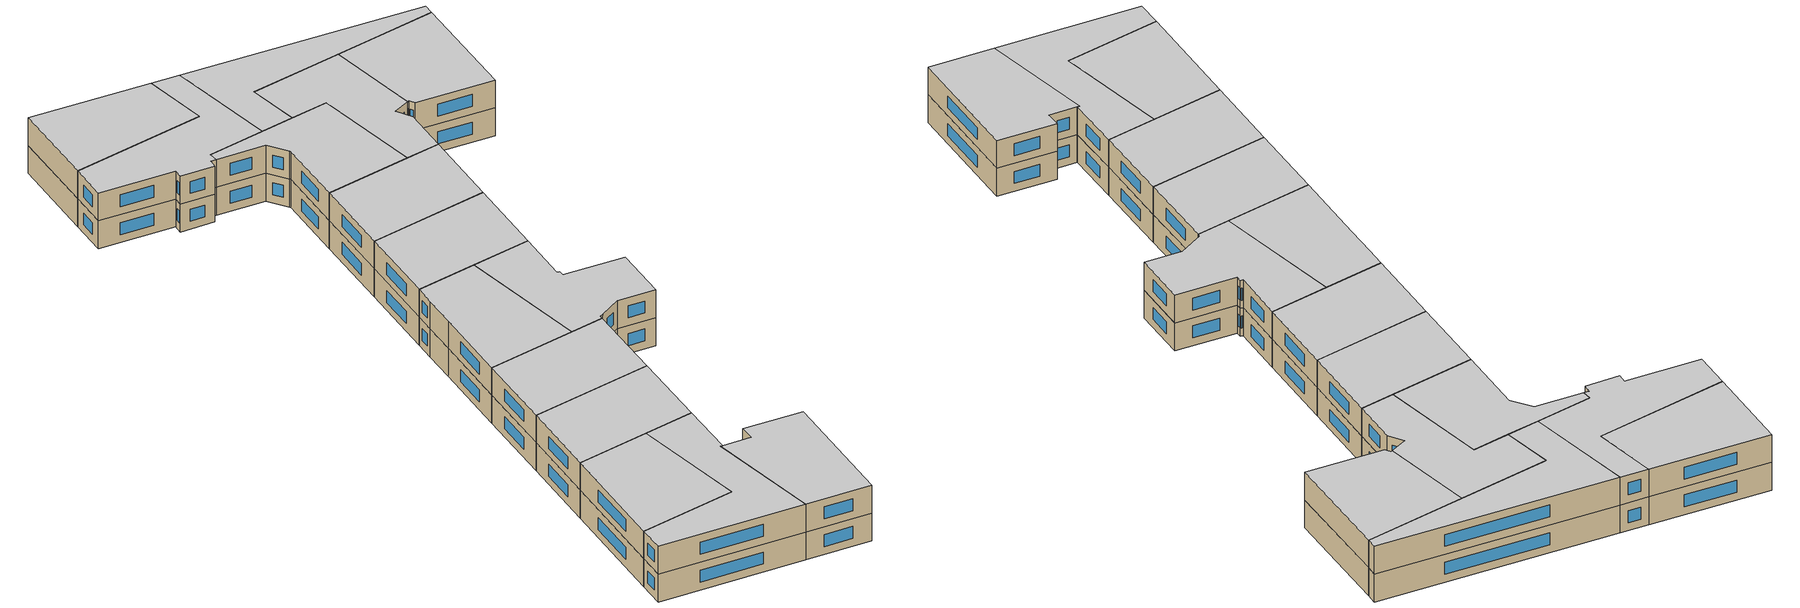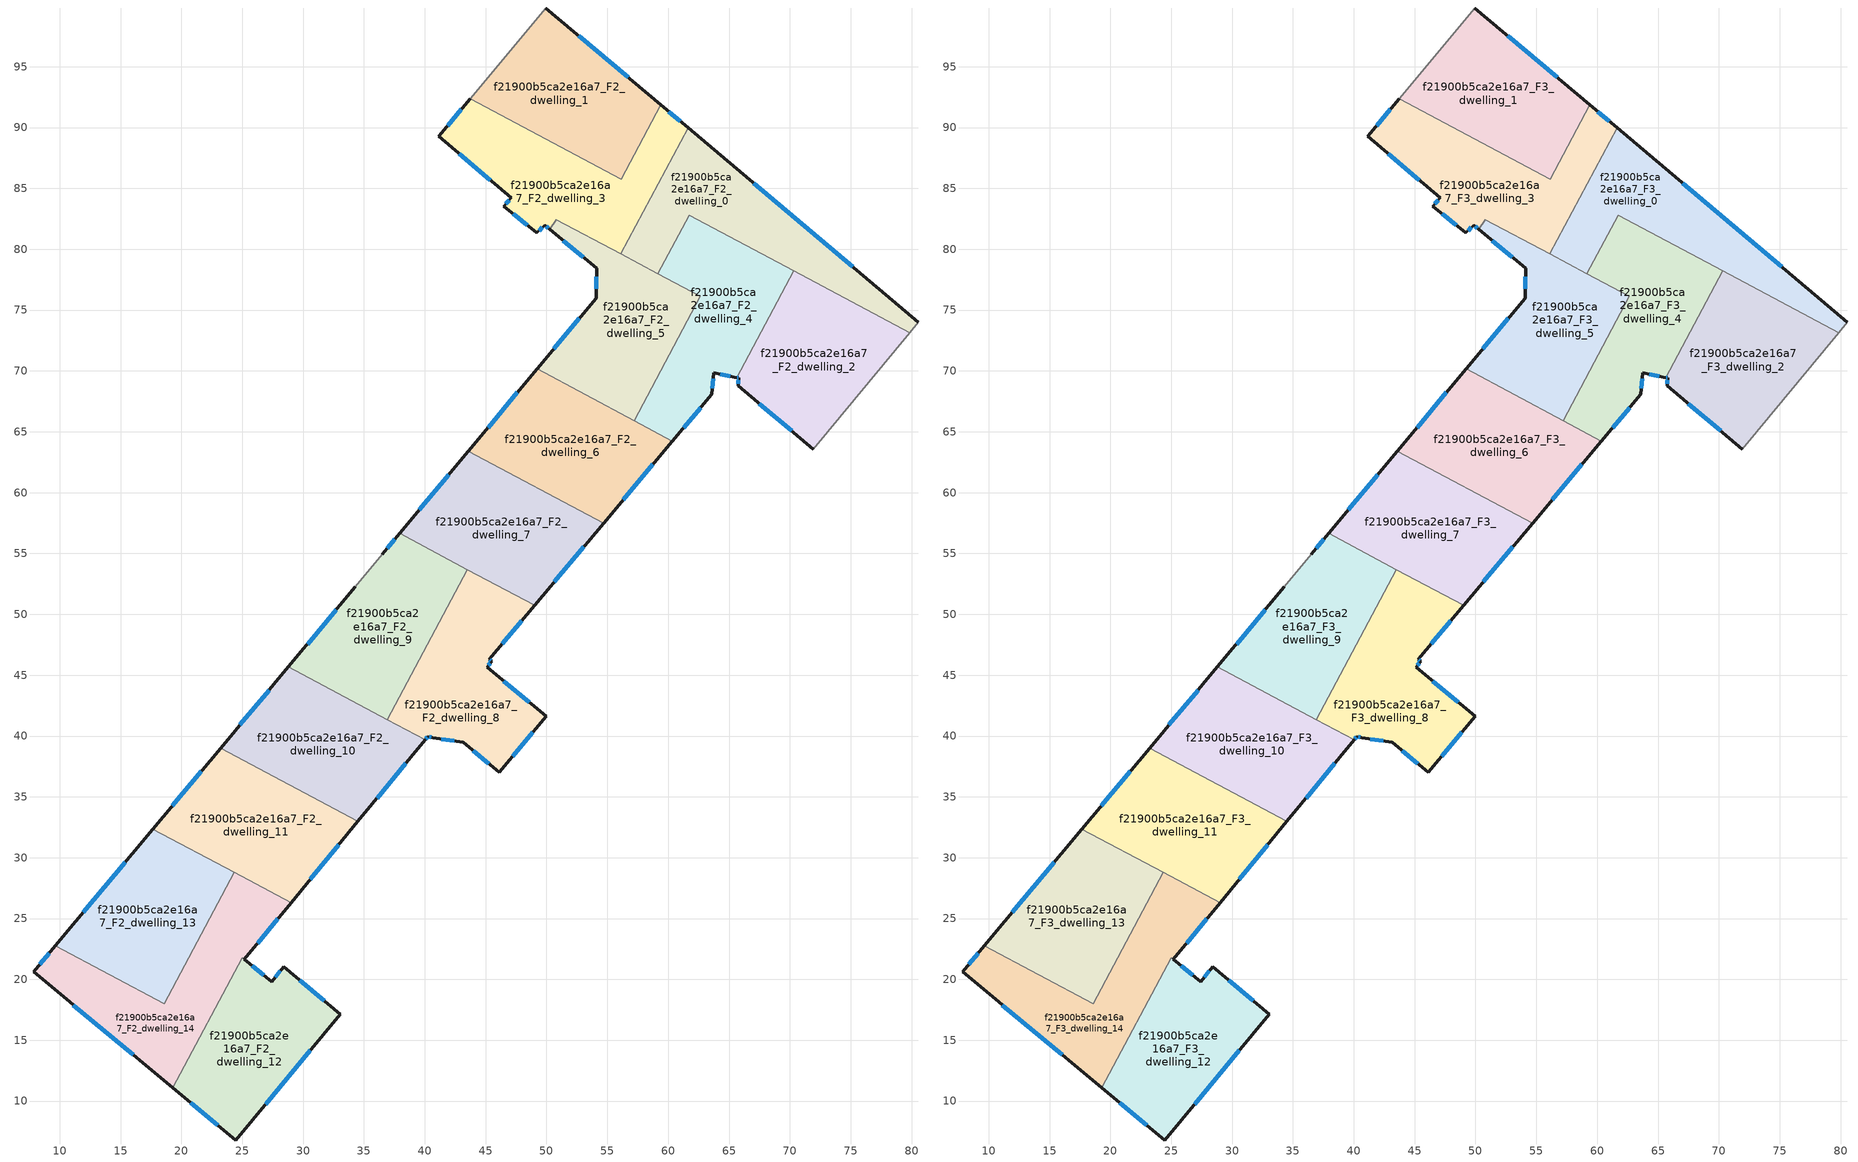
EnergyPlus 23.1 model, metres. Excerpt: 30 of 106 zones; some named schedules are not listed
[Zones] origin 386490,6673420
f21900b5ca2e16a7_F2_dwelling_0
 floor to f21900b5ca2e16a7_F1_dwelling_0 (EU_floor_Construction): 80.56,74.02 79.83,73.13 61.72,82.79 59.16,77.99 56.11,79.62 61.63,89.98 z6
 wall outside (EU_wall_Construction): 80.56,74.02 61.63,89.98 z6:9
 wall adiabatic (EU_wall_Construction): 79.83,73.13 80.56,74.02 z6:9
 wall to f21900b5ca2e16a7_F2_dwelling_4 (EU_wall_Construction): 59.16,77.99 61.72,82.79 70.3,78.21 z6:9
 wall to f21900b5ca2e16a7_F2_dwelling_3 (EU_wall_Construction): 61.63,89.98 56.11,79.62 z6:9
 wall to f21900b5ca2e16a7_F2_dwelling_2 (EU_wall_Construction): 70.31,78.21 79.83,73.13 z6:9
 wall to f21900b5ca2e16a7_F2_dwelling_5 (EU_wall_Construction): 56.11,79.62 59.16,77.99 z6:9
 window (EU_Window_Construction): 75.15,78.58 67.04,85.42 z6.86:8.14
f21900b5ca2e16a7_F2_dwelling_1
 floor to f21900b5ca2e16a7_F1_dwelling_1 (EU_floor_Construction): 59.4,91.85 56.15,85.75 43.73,92.38 49.95,99.82 z6
 wall outside (EU_wall_Construction): 59.4,91.85 49.95,99.82 z6:9
 wall to f21900b5ca2e16a7_F2_dwelling_3 (EU_wall_Construction): 43.73,92.38 56.15,85.75 59.4,91.85 z6:9
 wall adiabatic (EU_wall_Construction): 49.95,99.82 43.73,92.38 z6:9
 window (EU_Window_Construction): 56.7,94.13 52.65,97.54 z6.86:8.14
f21900b5ca2e16a7_F2_dwelling_10
 floor to f21900b5ca2e16a7_F1_dwelling_10 (EU_floor_Construction): 40.02,39.68 34.5,32.98 23.22,39 28.79,45.67 z6
 wall outside (EU_wall_Construction): 34.5,32.98 40.02,39.68 / 28.79,45.67 23.22,39 z6:9
 wall to f21900b5ca2e16a7_F2_dwelling_11 (EU_wall_Construction): 23.22,39 34.5,32.98 z6:9
 wall to f21900b5ca2e16a7_F2_dwelling_9 (EU_wall_Construction): 36.93,41.33 28.79,45.67 z6:9
 wall to f21900b5ca2e16a7_F2_dwelling_8 (EU_wall_Construction): 40.02,39.68 36.93,41.33 z6:9
 window (EU_Window_Construction): 36.08,34.9 38.44,37.77 / 27.2,43.76 24.81,40.9 z6.86:8.14
f21900b5ca2e16a7_F2_dwelling_11
 floor to f21900b5ca2e16a7_F1_dwelling_11 (EU_floor_Construction): 34.5,32.98 29.01,26.31 17.66,32.36 23.22,39 z6
 wall outside (EU_wall_Construction): 29.01,26.31 34.5,32.98 / 23.22,39 17.66,32.36 z6:9
 wall to f21900b5ca2e16a7_F2_dwelling_13 (EU_wall_Construction): 17.66,32.36 24.36,28.79 z6:9
 wall to f21900b5ca2e16a7_F2_dwelling_14 (EU_wall_Construction): 24.36,28.79 29.01,26.31 z6:9
 window (EU_Window_Construction): 30.58,28.22 32.93,31.08 / 21.63,37.1 19.25,34.25 z6.86:8.14
f21900b5ca2e16a7_F2_dwelling_12
 floor to f21900b5ca2e16a7_F1_dwelling_12 (EU_floor_Construction): 33.07,17.12 24.45,6.8 19.31,11.08 25.01,21.79 25.17,21.65 27.43,19.82 28.39,21.04 z6
 wall outside (EU_wall_Construction): 19.31,11.08 24.45,6.8 33.07,17.12 28.39,21.04 27.43,19.82 25.17,21.65 z6:9
 wall to f21900b5ca2e16a7_F2_dwelling_14 (EU_wall_Construction): 25.17,21.66 25.01,21.79 / 25.01,21.78 19.31,11.08 z6:9
 window (EU_Window_Construction): 26.91,9.75 30.61,14.17 / 20.77,9.86 22.98,8.03 / 26.78,20.34 25.82,21.13 / 28.12,20.69 27.7,20.17 / 31.73,18.24 29.73,19.92 z6.86:8.14
f21900b5ca2e16a7_F2_dwelling_13
 floor to f21900b5ca2e16a7_F1_dwelling_13 (EU_floor_Construction): 24.36,28.79 18.6,17.98 9.64,22.76 17.66,32.36 z6
 wall outside (EU_wall_Construction): 17.66,32.36 9.64,22.76 z6:9
 wall to f21900b5ca2e16a7_F2_dwelling_14 (EU_wall_Construction): 9.64,22.76 18.6,17.98 24.36,28.79 z6:9
 window (EU_Window_Construction): 15.37,29.61 11.93,25.5 z6.86:8.14
f21900b5ca2e16a7_F2_dwelling_14
 floor to f21900b5ca2e16a7_F1_dwelling_14 (EU_floor_Construction): 29.01,26.31 25.17,21.66 25.01,21.79 19.31,11.08 7.85,20.62 9.64,22.76 18.6,17.98 24.36,28.79 z6
 wall outside (EU_wall_Construction): 25.17,21.66 29.01,26.31 / 9.64,22.76 7.85,20.62 19.31,11.08 z6:9
 window (EU_Window_Construction): 26.27,22.99 27.91,24.98 / 11.12,17.89 16.03,13.81 / 9.13,22.15 8.36,21.23 z6.86:8.14
f21900b5ca2e16a7_F2_dwelling_2
 floor to f21900b5ca2e16a7_F1_dwelling_2 (EU_floor_Construction): 79.83,73.13 71.92,63.58 65.74,68.77 65.78,69.43 65.64,69.46 70.3,78.21 z6
 wall outside (EU_wall_Construction): 65.64,69.46 65.78,69.43 65.74,68.77 71.92,63.58 z6:9
 wall to f21900b5ca2e16a7_F2_dwelling_4 (EU_wall_Construction): 70.3,78.21 65.64,69.46 z6:9
 wall adiabatic (EU_wall_Construction): 71.92,63.58 79.83,73.13 z6:9
 window (EU_Window_Construction): 67.5,67.29 70.15,65.06 / 65.77,69.24 65.75,68.96 / 65.68,69.45 65.74,69.43 z6.86:8.14
f21900b5ca2e16a7_F2_dwelling_3
 floor to f21900b5ca2e16a7_F1_dwelling_3 (EU_floor_Construction): 59.4,91.85 61.63,89.98 56.11,79.62 50.82,82.43 50.28,81.63 49.85,81.98 49.2,81.34 46.48,83.54 47.1,84.24 41.14,89.27 43.73,92.38 56.15,85.75 z6
 wall outside (EU_wall_Construction): 43.73,92.38 41.14,89.27 47.1,84.24 46.48,83.54 49.2,81.34 49.85,81.98 50.27,81.63 / 61.63,89.98 59.4,91.85 z6:9
 wall to f21900b5ca2e16a7_F2_dwelling_5 (EU_wall_Construction): 50.28,81.63 50.82,82.43 56.11,79.62 z6:9
 window (EU_Window_Construction): 42.84,87.83 45.4,85.68 / 42.99,91.49 41.88,90.16 / 60.99,90.51 60.04,91.32 / 49.97,81.88 50.15,81.73 / 49.38,81.53 49.66,81.8 / 47.26,82.91 48.42,81.97 / 46.93,84.04 46.66,83.74 z6.86:8.14
f21900b5ca2e16a7_F2_dwelling_4
 floor to f21900b5ca2e16a7_F1_dwelling_4 (EU_floor_Construction): 70.3,78.21 65.64,69.46 63.72,69.86 63.58,68.08 60.35,64.24 57.2,65.92 62.64,76.13 59.16,77.99 61.72,82.79 z6
 wall outside (EU_wall_Construction): 60.35,64.24 63.58,68.08 63.72,69.86 65.64,69.46 z6:9
 wall to f21900b5ca2e16a7_F2_dwelling_5 (EU_wall_Construction): 59.16,77.99 62.64,76.13 57.2,65.92 z6:9
 wall to f21900b5ca2e16a7_F2_dwelling_6 (EU_wall_Construction): 57.2,65.92 60.35,64.24 z6:9
 window (EU_Window_Construction): 61.27,65.34 62.66,66.99 / 64.27,69.74 65.09,69.57 / 63.62,68.59 63.68,69.35 z6.86:8.14
f21900b5ca2e16a7_F2_dwelling_5
 floor to f21900b5ca2e16a7_F1_dwelling_5 (EU_floor_Construction): 62.64,76.13 57.2,65.92 49.23,70.17 54.07,75.97 54.07,76.06 54.11,78.42 50.28,81.63 50.82,82.43 z6
 wall outside (EU_wall_Construction): 50.28,81.63 54.11,78.42 54.07,76.06 54.07,75.97 49.23,70.17 z6:9
 wall to f21900b5ca2e16a7_F2_dwelling_6 (EU_wall_Construction): 49.23,70.17 57.2,65.92 z6:9
 window (EU_Window_Construction): 52.69,74.31 50.61,71.83 / 54.1,77.75 54.08,76.73 / 51.37,80.71 53.01,79.34 z6.86:8.14
f21900b5ca2e16a7_F2_dwelling_6
 floor to f21900b5ca2e16a7_F1_dwelling_6 (EU_floor_Construction): 60.35,64.24 54.69,57.49 43.58,63.41 49.23,70.17 z6
 wall outside (EU_wall_Construction): 54.69,57.49 60.35,64.24 / 49.23,70.17 43.58,63.41 z6:9
 wall to f21900b5ca2e16a7_F2_dwelling_7 (EU_wall_Construction): 43.58,63.41 54.69,57.49 z6:9
 window (EU_Window_Construction): 56.31,59.42 58.73,62.31 / 47.61,68.24 45.19,65.34 z6.86:8.14
f21900b5ca2e16a7_F2_dwelling_7
 floor to f21900b5ca2e16a7_F1_dwelling_7 (EU_floor_Construction): 54.69,57.49 49.02,50.73 37.92,56.64 43.58,63.41 z6
 wall outside (EU_wall_Construction): 49.02,50.73 54.69,57.49 / 43.58,63.41 37.92,56.64 z6:9
 wall to f21900b5ca2e16a7_F2_dwelling_9 (EU_wall_Construction): 37.92,56.64 43.51,53.67 z6:9
 wall to f21900b5ca2e16a7_F2_dwelling_8 (EU_wall_Construction): 43.51,53.67 49.02,50.73 z6:9
 window (EU_Window_Construction): 50.64,52.66 53.07,55.56 / 41.96,61.48 39.54,58.58 z6.86:8.14
f21900b5ca2e16a7_F2_dwelling_8
 floor to f21900b5ca2e16a7_F1_dwelling_8 (EU_floor_Construction): 49.02,50.73 45.3,46.3 45.5,46.13 45.11,45.67 49.97,41.63 46.12,37.03 43.14,39.5 40.65,39.86 40.25,39.96 40.02,39.68 36.93,41.33 43.51,53.67 z6
 wall outside (EU_wall_Construction): 40.02,39.68 40.25,39.96 40.65,39.86 43.14,39.5 46.12,37.03 49.97,41.63 45.11,45.67 45.5,46.13 45.3,46.3 49.02,50.73 z6:9
 wall to f21900b5ca2e16a7_F2_dwelling_9 (EU_wall_Construction): 43.51,53.67 36.93,41.33 z6:9
 window (EU_Window_Construction): 40.09,39.76 40.18,39.88 / 46.36,47.57 47.95,49.47 / 45.44,46.18 45.35,46.25 / 45.22,45.8 45.39,46 / 48.58,42.79 46.5,44.52 / 47.22,38.35 48.87,40.32 / 43.99,38.79 45.27,37.73 / 41.36,39.75 42.43,39.6 / 40.36,39.93 40.53,39.89 z6.86:8.14
f21900b5ca2e16a7_F2_dwelling_9
 floor to f21900b5ca2e16a7_F1_dwelling_9 (EU_floor_Construction): 43.51,53.67 36.93,41.33 28.79,45.67 34.29,52.25 36.51,54.95 37.92,56.64 z6
 wall outside (EU_wall_Construction): 37.92,56.64 36.51,54.95 / 34.29,52.25 28.79,45.67 z6:9
 wall adiabatic (EU_wall_Construction): 36.51,54.95 34.29,52.25 z6:9
 window (EU_Window_Construction): 37.52,56.16 36.91,55.43 / 32.72,50.37 30.36,47.55 z6.86:8.14
f21900b5ca2e16a7_F3_dwelling_0
 floor to f21900b5ca2e16a7_F2_dwelling_0 (EU_floor_Construction): 80.56,74.02 79.83,73.13 61.72,82.79 59.16,77.99 56.11,79.62 61.63,89.98 z9
 wall outside (EU_wall_Construction): 80.56,74.02 61.63,89.98 z9:12
 wall adiabatic (EU_wall_Construction): 79.83,73.13 80.56,74.02 z9:12
 wall to f21900b5ca2e16a7_F3_dwelling_4 (EU_wall_Construction): 59.16,77.99 61.72,82.79 70.3,78.21 z9:12
 wall to f21900b5ca2e16a7_F3_dwelling_3 (EU_wall_Construction): 61.63,89.98 56.11,79.62 z9:12
 wall to f21900b5ca2e16a7_F3_dwelling_2 (EU_wall_Construction): 70.31,78.21 79.83,73.13 z9:12
 wall to f21900b5ca2e16a7_F3_dwelling_5 (EU_wall_Construction): 56.11,79.62 59.16,77.99 z9:12
 window (EU_Window_Construction): 75.15,78.58 67.04,85.42 z9.86:11.14
 ceiling to f21900b5ca2e16a7_F4_dwelling_0 (EU_floor_Construction): 79.83,73.13 80.56,74.02 61.63,89.98 56.11,79.62 59.16,77.99 61.72,82.79 z12
f21900b5ca2e16a7_F3_dwelling_1
 floor to f21900b5ca2e16a7_F2_dwelling_1 (EU_floor_Construction): 59.4,91.85 56.15,85.75 43.73,92.38 49.95,99.82 z9
 wall outside (EU_wall_Construction): 59.4,91.85 49.95,99.82 z9:12
 wall to f21900b5ca2e16a7_F3_dwelling_3 (EU_wall_Construction): 43.73,92.38 56.15,85.75 59.4,91.85 z9:12
 wall adiabatic (EU_wall_Construction): 49.95,99.82 43.73,92.38 z9:12
 window (EU_Window_Construction): 56.7,94.13 52.65,97.54 z9.86:11.14
 ceiling to f21900b5ca2e16a7_F4_dwelling_1 (EU_floor_Construction): 56.15,85.75 59.4,91.85 49.95,99.82 43.73,92.38 z12
f21900b5ca2e16a7_F3_dwelling_10
 floor to f21900b5ca2e16a7_F2_dwelling_10 (EU_floor_Construction): 40.02,39.68 34.5,32.98 23.22,39 28.79,45.67 z9
 wall outside (EU_wall_Construction): 34.5,32.98 40.02,39.68 / 28.79,45.67 23.22,39 z9:12
 wall to f21900b5ca2e16a7_F3_dwelling_11 (EU_wall_Construction): 23.22,39 34.5,32.98 z9:12
 wall to f21900b5ca2e16a7_F3_dwelling_9 (EU_wall_Construction): 36.93,41.33 28.79,45.67 z9:12
 wall to f21900b5ca2e16a7_F3_dwelling_8 (EU_wall_Construction): 40.02,39.68 36.93,41.33 z9:12
 window (EU_Window_Construction): 36.08,34.9 38.44,37.77 / 27.2,43.76 24.81,40.9 z9.86:11.14
 ceiling to f21900b5ca2e16a7_F4_dwelling_10 (EU_floor_Construction): 34.5,32.98 40.02,39.68 28.79,45.67 23.22,39 z12
f21900b5ca2e16a7_F3_dwelling_11
 floor to f21900b5ca2e16a7_F2_dwelling_11 (EU_floor_Construction): 34.5,32.98 29.01,26.31 17.66,32.36 23.22,39 z9
 wall outside (EU_wall_Construction): 29.01,26.31 34.5,32.98 / 23.22,39 17.66,32.36 z9:12
 wall to f21900b5ca2e16a7_F3_dwelling_13 (EU_wall_Construction): 17.66,32.36 24.36,28.79 z9:12
 wall to f21900b5ca2e16a7_F3_dwelling_14 (EU_wall_Construction): 24.36,28.79 29.01,26.31 z9:12
 window (EU_Window_Construction): 30.58,28.22 32.93,31.08 / 21.63,37.1 19.25,34.25 z9.86:11.14
 ceiling to f21900b5ca2e16a7_F4_dwelling_11 (EU_floor_Construction): 29.01,26.31 34.5,32.98 23.22,39 17.66,32.36 z12
f21900b5ca2e16a7_F3_dwelling_12
 floor to f21900b5ca2e16a7_F2_dwelling_12 (EU_floor_Construction): 33.07,17.12 24.45,6.8 19.31,11.08 25.01,21.79 25.17,21.65 27.43,19.82 28.39,21.04 z9
 wall outside (EU_wall_Construction): 19.31,11.08 24.45,6.8 33.07,17.12 28.39,21.04 27.43,19.82 25.17,21.65 z9:12
 wall to f21900b5ca2e16a7_F3_dwelling_14 (EU_wall_Construction): 25.17,21.66 25.01,21.79 / 25.01,21.78 19.31,11.08 z9:12
 window (EU_Window_Construction): 26.91,9.75 30.61,14.17 / 20.77,9.86 22.98,8.03 / 26.78,20.34 25.82,21.13 / 28.12,20.69 27.7,20.17 / 31.73,18.24 29.73,19.92 z9.86:11.14
 ceiling to f21900b5ca2e16a7_F4_dwelling_12 (EU_floor_Construction): 24.45,6.8 33.07,17.12 28.39,21.04 27.43,19.82 25.17,21.65 25.01,21.79 19.31,11.08 z12
f21900b5ca2e16a7_F3_dwelling_13
 floor to f21900b5ca2e16a7_F2_dwelling_13 (EU_floor_Construction): 24.36,28.79 18.6,17.98 9.64,22.76 17.66,32.36 z9
 wall outside (EU_wall_Construction): 17.66,32.36 9.64,22.76 z9:12
 wall to f21900b5ca2e16a7_F3_dwelling_14 (EU_wall_Construction): 9.64,22.76 18.6,17.98 24.36,28.79 z9:12
 window (EU_Window_Construction): 15.37,29.61 11.93,25.5 z9.86:11.14
 ceiling to f21900b5ca2e16a7_F4_dwelling_13 (EU_floor_Construction): 18.6,17.98 24.36,28.79 17.66,32.36 9.64,22.76 z12
f21900b5ca2e16a7_F3_dwelling_14
 floor to f21900b5ca2e16a7_F2_dwelling_14 (EU_floor_Construction): 29.01,26.31 25.17,21.66 25.01,21.79 19.31,11.08 7.85,20.62 9.64,22.76 18.6,17.98 24.36,28.79 z9
 wall outside (EU_wall_Construction): 25.17,21.66 29.01,26.31 / 9.64,22.76 7.85,20.62 19.31,11.08 z9:12
 window (EU_Window_Construction): 26.27,22.99 27.91,24.98 / 11.12,17.89 16.03,13.81 / 9.13,22.15 8.36,21.23 z9.86:11.14
 ceiling to f21900b5ca2e16a7_F4_dwelling_14 (EU_floor_Construction): 19.31,11.08 25.01,21.79 25.17,21.66 29.01,26.31 24.36,28.79 18.6,17.98 9.64,22.76 7.85,20.62 z12
f21900b5ca2e16a7_F3_dwelling_2
 floor to f21900b5ca2e16a7_F2_dwelling_2 (EU_floor_Construction): 79.83,73.13 71.92,63.58 65.74,68.77 65.78,69.43 65.64,69.46 70.3,78.21 z9
 wall outside (EU_wall_Construction): 65.64,69.46 65.78,69.43 65.74,68.77 71.92,63.58 z9:12
 wall to f21900b5ca2e16a7_F3_dwelling_4 (EU_wall_Construction): 70.3,78.21 65.64,69.46 z9:12
 wall adiabatic (EU_wall_Construction): 71.92,63.58 79.83,73.13 z9:12
 window (EU_Window_Construction): 67.5,67.29 70.15,65.06 / 65.77,69.24 65.75,68.96 / 65.68,69.45 65.74,69.43 z9.86:11.14
 ceiling to f21900b5ca2e16a7_F4_dwelling_2 (EU_floor_Construction): 71.92,63.58 79.83,73.13 70.3,78.21 65.64,69.46 65.78,69.43 65.74,68.77 z12
f21900b5ca2e16a7_F3_dwelling_3
 floor to f21900b5ca2e16a7_F2_dwelling_3 (EU_floor_Construction): 59.4,91.85 61.63,89.98 56.11,79.62 50.82,82.43 50.28,81.63 49.85,81.98 49.2,81.34 46.48,83.54 47.1,84.24 41.14,89.27 43.73,92.38 56.15,85.75 z9
 wall outside (EU_wall_Construction): 43.73,92.38 41.14,89.27 47.1,84.24 46.48,83.54 49.2,81.34 49.85,81.98 50.27,81.63 / 61.63,89.98 59.4,91.85 z9:12
 wall to f21900b5ca2e16a7_F3_dwelling_5 (EU_wall_Construction): 50.28,81.63 50.82,82.43 56.11,79.62 z9:12
 window (EU_Window_Construction): 42.84,87.83 45.4,85.68 / 42.99,91.49 41.88,90.16 / 60.99,90.51 60.04,91.32 / 49.97,81.88 50.15,81.73 / 49.38,81.53 49.66,81.8 / 47.26,82.91 48.42,81.97 / 46.93,84.04 46.66,83.74 z9.86:11.14
 ceiling to f21900b5ca2e16a7_F4_dwelling_3 (EU_floor_Construction): 56.11,79.62 61.63,89.98 59.4,91.85 56.15,85.75 43.73,92.38 41.14,89.27 47.1,84.24 46.48,83.54 49.2,81.34 49.85,81.98 50.28,81.63 50.82,82.43 z12
f21900b5ca2e16a7_F3_dwelling_4
 floor to f21900b5ca2e16a7_F2_dwelling_4 (EU_floor_Construction): 70.3,78.21 65.64,69.46 63.72,69.86 63.58,68.08 60.35,64.24 57.2,65.92 62.64,76.13 59.16,77.99 61.72,82.79 z9
 wall outside (EU_wall_Construction): 60.35,64.24 63.58,68.08 63.72,69.86 65.64,69.46 z9:12
 wall to f21900b5ca2e16a7_F3_dwelling_5 (EU_wall_Construction): 59.16,77.99 62.64,76.13 57.2,65.92 z9:12
 wall to f21900b5ca2e16a7_F3_dwelling_6 (EU_wall_Construction): 57.2,65.92 60.35,64.24 z9:12
 window (EU_Window_Construction): 61.27,65.34 62.66,66.99 / 64.27,69.74 65.09,69.57 / 63.62,68.59 63.68,69.35 z9.86:11.14
 ceiling to f21900b5ca2e16a7_F4_dwelling_4 (EU_floor_Construction): 65.64,69.46 70.3,78.21 61.72,82.79 59.16,77.99 62.64,76.13 57.2,65.92 60.35,64.24 63.58,68.08 63.72,69.86 z12
f21900b5ca2e16a7_F3_dwelling_5
 floor to f21900b5ca2e16a7_F2_dwelling_5 (EU_floor_Construction): 62.64,76.13 57.2,65.92 49.23,70.17 54.07,75.97 54.07,76.06 54.11,78.42 50.28,81.63 50.82,82.43 z9
 wall outside (EU_wall_Construction): 50.28,81.63 54.11,78.42 54.07,76.06 54.07,75.97 49.23,70.17 z9:12
 wall to f21900b5ca2e16a7_F3_dwelling_6 (EU_wall_Construction): 49.23,70.17 57.2,65.92 z9:12
 window (EU_Window_Construction): 52.69,74.31 50.61,71.83 / 54.1,77.75 54.08,76.73 / 51.37,80.71 53.01,79.34 z9.86:11.14
 ceiling to f21900b5ca2e16a7_F4_dwelling_5 (EU_floor_Construction): 57.2,65.92 62.64,76.13 50.82,82.43 50.28,81.63 54.11,78.42 54.07,76.06 54.07,75.97 49.23,70.17 z12
f21900b5ca2e16a7_F3_dwelling_6
 floor to f21900b5ca2e16a7_F2_dwelling_6 (EU_floor_Construction): 60.35,64.24 54.69,57.49 43.58,63.41 49.23,70.17 z9
 wall outside (EU_wall_Construction): 54.69,57.49 60.35,64.24 / 49.23,70.17 43.58,63.41 z9:12
 wall to f21900b5ca2e16a7_F3_dwelling_7 (EU_wall_Construction): 43.58,63.41 54.69,57.49 z9:12
 window (EU_Window_Construction): 56.31,59.42 58.73,62.31 / 47.61,68.24 45.19,65.34 z9.86:11.14
 ceiling to f21900b5ca2e16a7_F4_dwelling_6 (EU_floor_Construction): 54.69,57.49 60.35,64.24 49.23,70.17 43.58,63.41 z12
f21900b5ca2e16a7_F3_dwelling_7
 floor to f21900b5ca2e16a7_F2_dwelling_7 (EU_floor_Construction): 54.69,57.49 49.02,50.73 37.92,56.64 43.58,63.41 z9
 wall outside (EU_wall_Construction): 49.02,50.73 54.69,57.49 / 43.58,63.41 37.92,56.64 z9:12
 wall to f21900b5ca2e16a7_F3_dwelling_9 (EU_wall_Construction): 37.92,56.64 43.51,53.67 z9:12
 wall to f21900b5ca2e16a7_F3_dwelling_8 (EU_wall_Construction): 43.51,53.67 49.02,50.73 z9:12
 window (EU_Window_Construction): 50.64,52.66 53.07,55.56 / 41.96,61.48 39.54,58.58 z9.86:11.14
 ceiling to f21900b5ca2e16a7_F4_dwelling_7 (EU_floor_Construction): 49.02,50.73 54.69,57.49 43.58,63.41 37.92,56.64 z12
f21900b5ca2e16a7_F3_dwelling_8
 floor to f21900b5ca2e16a7_F2_dwelling_8 (EU_floor_Construction): 49.02,50.73 45.3,46.3 45.5,46.13 45.11,45.67 49.97,41.63 46.12,37.03 43.14,39.5 40.65,39.86 40.25,39.96 40.02,39.68 36.93,41.33 43.51,53.67 z9
 wall outside (EU_wall_Construction): 40.02,39.68 40.25,39.96 40.65,39.86 43.14,39.5 46.12,37.03 49.97,41.63 45.11,45.67 45.5,46.13 45.3,46.3 49.02,50.73 z9:12
 wall to f21900b5ca2e16a7_F3_dwelling_9 (EU_wall_Construction): 43.51,53.67 36.93,41.33 z9:12
 window (EU_Window_Construction): 40.09,39.76 40.18,39.88 / 46.36,47.57 47.95,49.47 / 45.44,46.18 45.35,46.25 / 45.22,45.8 45.39,46 / 48.58,42.79 46.5,44.52 / 47.22,38.35 48.87,40.32 / 43.99,38.79 45.27,37.73 / 41.36,39.75 42.43,39.6 / 40.36,39.93 40.53,39.89 z9.86:11.14
 ceiling to f21900b5ca2e16a7_F4_dwelling_8 (EU_floor_Construction): 46.12,37.03 49.97,41.63 45.11,45.67 45.5,46.13 45.3,46.3 49.02,50.73 43.51,53.67 36.93,41.33 40.02,39.68 40.25,39.96 40.65,39.86 43.14,39.5 z12
f21900b5ca2e16a7_F3_dwelling_9
 floor to f21900b5ca2e16a7_F2_dwelling_9 (EU_floor_Construction): 43.51,53.67 36.93,41.33 28.79,45.67 34.29,52.25 36.51,54.95 37.92,56.64 z9
 wall outside (EU_wall_Construction): 37.92,56.64 36.51,54.95 / 34.29,52.25 28.79,45.67 z9:12
 wall adiabatic (EU_wall_Construction): 36.51,54.95 34.29,52.25 z9:12
 window (EU_Window_Construction): 37.52,56.16 36.91,55.43 / 32.72,50.37 30.36,47.55 z9.86:11.14
 ceiling to f21900b5ca2e16a7_F4_dwelling_9 (EU_floor_Construction): 36.93,41.33 43.51,53.67 37.92,56.64 36.51,54.95 34.29,52.25 28.79,45.67 z12
[Building]
EU S2 Campaign: North Axis=0; Terrain=City; Solar Distribution=FullExterior
[Site:Location]
Helsinki-Vantaa.AP: Latitude=60.317; Longitude=24.963; Time Zone=2; Elevation=54.6
[SizingPeriod:WeatherFileDays]
AnnualSizingPeriod: Begin Month=1; Begin Day of Month=1; End Month=12; End Day of Month=31; Day of Week for Start Day=Monday; Use Weather File Daylight Saving Period=No; Use Weather File Rain and Snow Indicators=No
[MATERIAL]
EU_InternalMass_Material: Roughness=MediumRough; Thickness=0.1; Conductivity=1; Density=1800; Specific Heat=900; Thermal Absorptance=0.9; Solar Absorptance=0.7; Visible Absorptance=0.7
[MATERIAL:NOMASS] Roughness=MediumRough; Thermal Absorptance=0.9; Solar Absorptance=0.7; Visible Absorptance=0.7
Name | Thermal Resistance
EU_wall_NoMass | 1.10183
EU_floor_NoMass | 1.70606
[WINDOWMATERIAL:SIMPLEGLAZINGSYSTEM]
EU_Window_SimpleGlazing: UFactor=3.11035; Solar Heat Gain Coefficient=0.8; Visible Transmittance=0.8
[CONSTRUCTION]
EU_wall_Construction: EU_wall_NoMass
EU_floor_Construction: EU_floor_NoMass
EU_Window_Construction: EU_Window_SimpleGlazing
EU_InternalMass_Construction: EU_InternalMass_Material
[ZONE] Type=1; Multiplier=1; Ceiling Height=autocalculate; Floor Area=autocalculate; Part of Total Floor Area=Yes
Name | Volume
f21900b5ca2e16a7_F2_dwelling_0; f21900b5ca2e16a7_F3_dwelling_0; f21900b5ca2e16a7_F2_dwelling_6; f21900b5ca2e16a7_F3_dwelling_6 | 325.83
f21900b5ca2e16a7_F2_dwelling_1; f21900b5ca2e16a7_F3_dwelling_1 | 325.787
f21900b5ca2e16a7_F2_dwelling_10; f21900b5ca2e16a7_F3_dwelling_10 | 325.777
f21900b5ca2e16a7_F2_dwelling_11; f21900b5ca2e16a7_F3_dwelling_11 | 325.799
f21900b5ca2e16a7_F2_dwelling_12; f21900b5ca2e16a7_F3_dwelling_12 | 311.668
f21900b5ca2e16a7_F2_dwelling_13; f21900b5ca2e16a7_F3_dwelling_13 | 325.761
f21900b5ca2e16a7_F2_dwelling_14; f21900b5ca2e16a7_F3_dwelling_14 | 339.902
f21900b5ca2e16a7_F2_dwelling_2; f21900b5ca2e16a7_F3_dwelling_2 | 325.776
f21900b5ca2e16a7_F2_dwelling_3; f21900b5ca2e16a7_F3_dwelling_3 | 342.641
f21900b5ca2e16a7_F2_dwelling_4; f21900b5ca2e16a7_F3_dwelling_4 | 325.773
f21900b5ca2e16a7_F2_dwelling_5; f21900b5ca2e16a7_F3_dwelling_5 | 308.908
f21900b5ca2e16a7_F2_dwelling_7; f21900b5ca2e16a7_F3_dwelling_7 | 325.763
f21900b5ca2e16a7_F2_dwelling_8; f21900b5ca2e16a7_F3_dwelling_8 | 325.797
f21900b5ca2e16a7_F2_dwelling_9; f21900b5ca2e16a7_F3_dwelling_9 | 325.784
[INTERNALMASS] Construction=EU_InternalMass_Construction
Name | Zone or ZoneList | Surface Area
f21900b5ca2e16a7_F2_dwelling_0_EU_InternalMass | f21900b5ca2e16a7_F2_dwelling_0 | 108.609
f21900b5ca2e16a7_F2_dwelling_1_EU_InternalMass | f21900b5ca2e16a7_F2_dwelling_1 | 108.596
f21900b5ca2e16a7_F2_dwelling_2_EU_InternalMass | f21900b5ca2e16a7_F2_dwelling_2 | 108.591
f21900b5ca2e16a7_F2_dwelling_3_EU_InternalMass | f21900b5ca2e16a7_F2_dwelling_3 | 114.216
f21900b5ca2e16a7_F2_dwelling_4_EU_InternalMass | f21900b5ca2e16a7_F2_dwelling_4 | 108.591
f21900b5ca2e16a7_F2_dwelling_5_EU_InternalMass | f21900b5ca2e16a7_F2_dwelling_5 | 102.98
f21900b5ca2e16a7_F2_dwelling_6_EU_InternalMass | f21900b5ca2e16a7_F2_dwelling_6 | 108.61
f21900b5ca2e16a7_F2_dwelling_7_EU_InternalMass | f21900b5ca2e16a7_F2_dwelling_7 | 108.588
f21900b5ca2e16a7_F2_dwelling_8_EU_InternalMass | f21900b5ca2e16a7_F2_dwelling_8 | 108.599
f21900b5ca2e16a7_F2_dwelling_9_EU_InternalMass | f21900b5ca2e16a7_F2_dwelling_9 | 108.594
f21900b5ca2e16a7_F2_dwelling_10_EU_InternalMass | f21900b5ca2e16a7_F2_dwelling_10 | 108.598
f21900b5ca2e16a7_F2_dwelling_11_EU_InternalMass | f21900b5ca2e16a7_F2_dwelling_11 | 108.6
f21900b5ca2e16a7_F2_dwelling_12_EU_InternalMass | f21900b5ca2e16a7_F2_dwelling_12 | 103.886
f21900b5ca2e16a7_F2_dwelling_13_EU_InternalMass | f21900b5ca2e16a7_F2_dwelling_13 | 108.587
f21900b5ca2e16a7_F2_dwelling_14_EU_InternalMass | f21900b5ca2e16a7_F2_dwelling_14 | 113.301
f21900b5ca2e16a7_F3_dwelling_0_EU_InternalMass | f21900b5ca2e16a7_F3_dwelling_0 | 108.609
f21900b5ca2e16a7_F3_dwelling_1_EU_InternalMass | f21900b5ca2e16a7_F3_dwelling_1 | 108.596
f21900b5ca2e16a7_F3_dwelling_2_EU_InternalMass | f21900b5ca2e16a7_F3_dwelling_2 | 108.591
f21900b5ca2e16a7_F3_dwelling_3_EU_InternalMass | f21900b5ca2e16a7_F3_dwelling_3 | 114.216
f21900b5ca2e16a7_F3_dwelling_4_EU_InternalMass | f21900b5ca2e16a7_F3_dwelling_4 | 108.591
f21900b5ca2e16a7_F3_dwelling_5_EU_InternalMass | f21900b5ca2e16a7_F3_dwelling_5 | 102.98
f21900b5ca2e16a7_F3_dwelling_6_EU_InternalMass | f21900b5ca2e16a7_F3_dwelling_6 | 108.61
f21900b5ca2e16a7_F3_dwelling_7_EU_InternalMass | f21900b5ca2e16a7_F3_dwelling_7 | 108.588
f21900b5ca2e16a7_F3_dwelling_8_EU_InternalMass | f21900b5ca2e16a7_F3_dwelling_8 | 108.599
f21900b5ca2e16a7_F3_dwelling_9_EU_InternalMass | f21900b5ca2e16a7_F3_dwelling_9 | 108.594
f21900b5ca2e16a7_F3_dwelling_10_EU_InternalMass | f21900b5ca2e16a7_F3_dwelling_10 | 108.598
f21900b5ca2e16a7_F3_dwelling_11_EU_InternalMass | f21900b5ca2e16a7_F3_dwelling_11 | 108.6
f21900b5ca2e16a7_F3_dwelling_12_EU_InternalMass | f21900b5ca2e16a7_F3_dwelling_12 | 103.886
f21900b5ca2e16a7_F3_dwelling_13_EU_InternalMass | f21900b5ca2e16a7_F3_dwelling_13 | 108.587
f21900b5ca2e16a7_F3_dwelling_14_EU_InternalMass | f21900b5ca2e16a7_F3_dwelling_14 | 113.301
[OTHEREQUIPMENT] Fuel Type=Electricity; Design Level Calculation Method=Watts/Area; Power per Zone Floor Area=1; Fraction Latent=0; Fraction Radiant=0; Fraction Lost=0; Carbon Dioxide Generation Rate=0; EndUse Subcategory=EU_Step8_InternalGains
Name | Zone or ZoneList or Space or SpaceList | Schedule
EU_Step8_InternalGain_f21900b5ca2e16a7_F2_dwelling_0_f000 | f21900b5ca2e16a7_F2_dwelling_0 | EU_Step8_GainSchedule_f21900b5ca2e16a7_F2_dwelling_0_f000
EU_Step8_InternalGain_f21900b5ca2e16a7_F2_dwelling_1_f000 | f21900b5ca2e16a7_F2_dwelling_1 | EU_Step8_GainSchedule_f21900b5ca2e16a7_F2_dwelling_1_f000
EU_Step8_InternalGain_f21900b5ca2e16a7_F2_dwelling_2_f000 | f21900b5ca2e16a7_F2_dwelling_2 | EU_Step8_GainSchedule_f21900b5ca2e16a7_F2_dwelling_2_f000
EU_Step8_InternalGain_f21900b5ca2e16a7_F2_dwelling_3_f000 | f21900b5ca2e16a7_F2_dwelling_3 | EU_Step8_GainSchedule_f21900b5ca2e16a7_F2_dwelling_3_f000
EU_Step8_InternalGain_f21900b5ca2e16a7_F2_dwelling_4_f000 | f21900b5ca2e16a7_F2_dwelling_4 | EU_Step8_GainSchedule_f21900b5ca2e16a7_F2_dwelling_4_f000
EU_Step8_InternalGain_f21900b5ca2e16a7_F2_dwelling_5_f000 | f21900b5ca2e16a7_F2_dwelling_5 | EU_Step8_GainSchedule_f21900b5ca2e16a7_F2_dwelling_5_f000
EU_Step8_InternalGain_f21900b5ca2e16a7_F2_dwelling_6_f000 | f21900b5ca2e16a7_F2_dwelling_6 | EU_Step8_GainSchedule_f21900b5ca2e16a7_F2_dwelling_6_f000
EU_Step8_InternalGain_f21900b5ca2e16a7_F2_dwelling_7_f000 | f21900b5ca2e16a7_F2_dwelling_7 | EU_Step8_GainSchedule_f21900b5ca2e16a7_F2_dwelling_7_f000
EU_Step8_InternalGain_f21900b5ca2e16a7_F2_dwelling_8_f000 | f21900b5ca2e16a7_F2_dwelling_8 | EU_Step8_GainSchedule_f21900b5ca2e16a7_F2_dwelling_8_f000
EU_Step8_InternalGain_f21900b5ca2e16a7_F2_dwelling_9_f000 | f21900b5ca2e16a7_F2_dwelling_9 | EU_Step8_GainSchedule_f21900b5ca2e16a7_F2_dwelling_9_f000
EU_Step8_InternalGain_f21900b5ca2e16a7_F2_dwelling_10_f000 | f21900b5ca2e16a7_F2_dwelling_10 | EU_Step8_GainSchedule_f21900b5ca2e16a7_F2_dwelling_10_f000
EU_Step8_InternalGain_f21900b5ca2e16a7_F2_dwelling_11_f000 | f21900b5ca2e16a7_F2_dwelling_11 | EU_Step8_GainSchedule_f21900b5ca2e16a7_F2_dwelling_11_f000
EU_Step8_InternalGain_f21900b5ca2e16a7_F2_dwelling_12_f000 | f21900b5ca2e16a7_F2_dwelling_12 | EU_Step8_GainSchedule_f21900b5ca2e16a7_F2_dwelling_12_f000
EU_Step8_InternalGain_f21900b5ca2e16a7_F2_dwelling_13_f000 | f21900b5ca2e16a7_F2_dwelling_13 | EU_Step8_GainSchedule_f21900b5ca2e16a7_F2_dwelling_13_f000
EU_Step8_InternalGain_f21900b5ca2e16a7_F2_dwelling_14_f000 | f21900b5ca2e16a7_F2_dwelling_14 | EU_Step8_GainSchedule_f21900b5ca2e16a7_F2_dwelling_14_f000
EU_Step8_InternalGain_f21900b5ca2e16a7_F3_dwelling_0_f000 | f21900b5ca2e16a7_F3_dwelling_0 | EU_Step8_GainSchedule_f21900b5ca2e16a7_F3_dwelling_0_f000
EU_Step8_InternalGain_f21900b5ca2e16a7_F3_dwelling_1_f000 | f21900b5ca2e16a7_F3_dwelling_1 | EU_Step8_GainSchedule_f21900b5ca2e16a7_F3_dwelling_1_f000
EU_Step8_InternalGain_f21900b5ca2e16a7_F3_dwelling_2_f000 | f21900b5ca2e16a7_F3_dwelling_2 | EU_Step8_GainSchedule_f21900b5ca2e16a7_F3_dwelling_2_f000
EU_Step8_InternalGain_f21900b5ca2e16a7_F3_dwelling_3_f000 | f21900b5ca2e16a7_F3_dwelling_3 | EU_Step8_GainSchedule_f21900b5ca2e16a7_F3_dwelling_3_f000
EU_Step8_InternalGain_f21900b5ca2e16a7_F3_dwelling_4_f000 | f21900b5ca2e16a7_F3_dwelling_4 | EU_Step8_GainSchedule_f21900b5ca2e16a7_F3_dwelling_4_f000
EU_Step8_InternalGain_f21900b5ca2e16a7_F3_dwelling_5_f000 | f21900b5ca2e16a7_F3_dwelling_5 | EU_Step8_GainSchedule_f21900b5ca2e16a7_F3_dwelling_5_f000
EU_Step8_InternalGain_f21900b5ca2e16a7_F3_dwelling_6_f000 | f21900b5ca2e16a7_F3_dwelling_6 | EU_Step8_GainSchedule_f21900b5ca2e16a7_F3_dwelling_6_f000
EU_Step8_InternalGain_f21900b5ca2e16a7_F3_dwelling_7_f000 | f21900b5ca2e16a7_F3_dwelling_7 | EU_Step8_GainSchedule_f21900b5ca2e16a7_F3_dwelling_7_f000
EU_Step8_InternalGain_f21900b5ca2e16a7_F3_dwelling_8_f000 | f21900b5ca2e16a7_F3_dwelling_8 | EU_Step8_GainSchedule_f21900b5ca2e16a7_F3_dwelling_8_f000
EU_Step8_InternalGain_f21900b5ca2e16a7_F3_dwelling_9_f000 | f21900b5ca2e16a7_F3_dwelling_9 | EU_Step8_GainSchedule_f21900b5ca2e16a7_F3_dwelling_9_f000
EU_Step8_InternalGain_f21900b5ca2e16a7_F3_dwelling_10_f000 | f21900b5ca2e16a7_F3_dwelling_10 | EU_Step8_GainSchedule_f21900b5ca2e16a7_F3_dwelling_10_f000
EU_Step8_InternalGain_f21900b5ca2e16a7_F3_dwelling_11_f000 | f21900b5ca2e16a7_F3_dwelling_11 | EU_Step8_GainSchedule_f21900b5ca2e16a7_F3_dwelling_11_f000
EU_Step8_InternalGain_f21900b5ca2e16a7_F3_dwelling_12_f000 | f21900b5ca2e16a7_F3_dwelling_12 | EU_Step8_GainSchedule_f21900b5ca2e16a7_F3_dwelling_12_f000
EU_Step8_InternalGain_f21900b5ca2e16a7_F3_dwelling_13_f000 | f21900b5ca2e16a7_F3_dwelling_13 | EU_Step8_GainSchedule_f21900b5ca2e16a7_F3_dwelling_13_f000
EU_Step8_InternalGain_f21900b5ca2e16a7_F3_dwelling_14_f000 | f21900b5ca2e16a7_F3_dwelling_14 | EU_Step8_GainSchedule_f21900b5ca2e16a7_F3_dwelling_14_f000
[ZONEVENTILATION:DESIGNFLOWRATE] Schedule=EU_AlwaysOn; Design Flow Rate Calculation Method=AirChanges/Hour; Air Changes per Hour=0.756316; Ventilation Type=Natural; Fan Pressure Rise=0; Fan Total Efficiency=1; Constant Term Coefficient=1; Temperature Term Coefficient=0; Velocity Term Coefficient=0; Velocity Squared Term Coefficient=0; Minimum Indoor Temperature=-100; Maximum Indoor Temperature=100; Delta Temperature=-100; Minimum Outdoor Temperature=-100; Maximum Outdoor Temperature=100; Maximum Wind Speed=40
Name | Zone or ZoneList or Space or SpaceList
EU_ConstantAir_f21900b5ca2e16a7_F2_dwelling_0 | f21900b5ca2e16a7_F2_dwelling_0
EU_ConstantAir_f21900b5ca2e16a7_F2_dwelling_1 | f21900b5ca2e16a7_F2_dwelling_1
EU_ConstantAir_f21900b5ca2e16a7_F2_dwelling_2 | f21900b5ca2e16a7_F2_dwelling_2
EU_ConstantAir_f21900b5ca2e16a7_F2_dwelling_3 | f21900b5ca2e16a7_F2_dwelling_3
EU_ConstantAir_f21900b5ca2e16a7_F2_dwelling_4 | f21900b5ca2e16a7_F2_dwelling_4
EU_ConstantAir_f21900b5ca2e16a7_F2_dwelling_5 | f21900b5ca2e16a7_F2_dwelling_5
EU_ConstantAir_f21900b5ca2e16a7_F2_dwelling_6 | f21900b5ca2e16a7_F2_dwelling_6
EU_ConstantAir_f21900b5ca2e16a7_F2_dwelling_7 | f21900b5ca2e16a7_F2_dwelling_7
EU_ConstantAir_f21900b5ca2e16a7_F2_dwelling_8 | f21900b5ca2e16a7_F2_dwelling_8
EU_ConstantAir_f21900b5ca2e16a7_F2_dwelling_9 | f21900b5ca2e16a7_F2_dwelling_9
EU_ConstantAir_f21900b5ca2e16a7_F2_dwelling_10 | f21900b5ca2e16a7_F2_dwelling_10
EU_ConstantAir_f21900b5ca2e16a7_F2_dwelling_11 | f21900b5ca2e16a7_F2_dwelling_11
EU_ConstantAir_f21900b5ca2e16a7_F2_dwelling_12 | f21900b5ca2e16a7_F2_dwelling_12
EU_ConstantAir_f21900b5ca2e16a7_F2_dwelling_13 | f21900b5ca2e16a7_F2_dwelling_13
EU_ConstantAir_f21900b5ca2e16a7_F2_dwelling_14 | f21900b5ca2e16a7_F2_dwelling_14
EU_ConstantAir_f21900b5ca2e16a7_F3_dwelling_0 | f21900b5ca2e16a7_F3_dwelling_0
EU_ConstantAir_f21900b5ca2e16a7_F3_dwelling_1 | f21900b5ca2e16a7_F3_dwelling_1
EU_ConstantAir_f21900b5ca2e16a7_F3_dwelling_2 | f21900b5ca2e16a7_F3_dwelling_2
EU_ConstantAir_f21900b5ca2e16a7_F3_dwelling_3 | f21900b5ca2e16a7_F3_dwelling_3
EU_ConstantAir_f21900b5ca2e16a7_F3_dwelling_4 | f21900b5ca2e16a7_F3_dwelling_4
EU_ConstantAir_f21900b5ca2e16a7_F3_dwelling_5 | f21900b5ca2e16a7_F3_dwelling_5
EU_ConstantAir_f21900b5ca2e16a7_F3_dwelling_6 | f21900b5ca2e16a7_F3_dwelling_6
EU_ConstantAir_f21900b5ca2e16a7_F3_dwelling_7 | f21900b5ca2e16a7_F3_dwelling_7
EU_ConstantAir_f21900b5ca2e16a7_F3_dwelling_8 | f21900b5ca2e16a7_F3_dwelling_8
EU_ConstantAir_f21900b5ca2e16a7_F3_dwelling_9 | f21900b5ca2e16a7_F3_dwelling_9
EU_ConstantAir_f21900b5ca2e16a7_F3_dwelling_10 | f21900b5ca2e16a7_F3_dwelling_10
EU_ConstantAir_f21900b5ca2e16a7_F3_dwelling_11 | f21900b5ca2e16a7_F3_dwelling_11
EU_ConstantAir_f21900b5ca2e16a7_F3_dwelling_12 | f21900b5ca2e16a7_F3_dwelling_12
EU_ConstantAir_f21900b5ca2e16a7_F3_dwelling_13 | f21900b5ca2e16a7_F3_dwelling_13
EU_ConstantAir_f21900b5ca2e16a7_F3_dwelling_14 | f21900b5ca2e16a7_F3_dwelling_14
[HVACTEMPLATE:ZONE:IDEALLOADSAIRSYSTEM] System Availability Schedule=EU_AlwaysOn; Maximum Heating Supply Air Temperature=50; Minimum Cooling Supply Air Temperature=13; Maximum Heating Supply Air Humidity Ratio=0.0156; Minimum Cooling Supply Air Humidity Ratio=0.0077; Heating Limit=NoLimit; Cooling Limit=NoLimit; Heating Availability Schedule=EU_AlwaysOn; Cooling Availability Schedule=EU_CoolingOff; Dehumidification Control Type=ConstantSensibleHeatRatio; Cooling Sensible Heat Ratio=0.7; Dehumidification Setpoint=60; Humidification Control Type=None; Humidification Setpoint=30; Outdoor Air Method=None; Outdoor Air Flow Rate per Person=0.00944; Outdoor Air Flow Rate per Zone Floor Area=0; Outdoor Air Flow Rate per Zone=0; Demand Controlled Ventilation Type=None; Outdoor Air Economizer Type=NoEconomizer; Heat Recovery Type=None; Sensible Heat Recovery Effectiveness=0.7; Latent Heat Recovery Effectiveness=0.65
Name | Template Thermostat
f21900b5ca2e16a7_F2_dwelling_0 | EU_HeatOnly_f21900b5ca2e16a7_F2_dwelling_0
f21900b5ca2e16a7_F2_dwelling_1 | EU_HeatOnly_f21900b5ca2e16a7_F2_dwelling_1
f21900b5ca2e16a7_F2_dwelling_2 | EU_HeatOnly_f21900b5ca2e16a7_F2_dwelling_2
f21900b5ca2e16a7_F2_dwelling_3 | EU_HeatOnly_f21900b5ca2e16a7_F2_dwelling_3
f21900b5ca2e16a7_F2_dwelling_4 | EU_HeatOnly_f21900b5ca2e16a7_F2_dwelling_4
f21900b5ca2e16a7_F2_dwelling_5 | EU_HeatOnly_f21900b5ca2e16a7_F2_dwelling_5
f21900b5ca2e16a7_F2_dwelling_6 | EU_HeatOnly_f21900b5ca2e16a7_F2_dwelling_6
f21900b5ca2e16a7_F2_dwelling_7 | EU_HeatOnly_f21900b5ca2e16a7_F2_dwelling_7
f21900b5ca2e16a7_F2_dwelling_8 | EU_HeatOnly_f21900b5ca2e16a7_F2_dwelling_8
f21900b5ca2e16a7_F2_dwelling_9 | EU_HeatOnly_f21900b5ca2e16a7_F2_dwelling_9
f21900b5ca2e16a7_F2_dwelling_10 | EU_HeatOnly_f21900b5ca2e16a7_F2_dwelling_10
f21900b5ca2e16a7_F2_dwelling_11 | EU_HeatOnly_f21900b5ca2e16a7_F2_dwelling_11
f21900b5ca2e16a7_F2_dwelling_12 | EU_HeatOnly_f21900b5ca2e16a7_F2_dwelling_12
f21900b5ca2e16a7_F2_dwelling_13 | EU_HeatOnly_f21900b5ca2e16a7_F2_dwelling_13
f21900b5ca2e16a7_F2_dwelling_14 | EU_HeatOnly_f21900b5ca2e16a7_F2_dwelling_14
f21900b5ca2e16a7_F3_dwelling_0 | EU_HeatOnly_f21900b5ca2e16a7_F3_dwelling_0
f21900b5ca2e16a7_F3_dwelling_1 | EU_HeatOnly_f21900b5ca2e16a7_F3_dwelling_1
f21900b5ca2e16a7_F3_dwelling_2 | EU_HeatOnly_f21900b5ca2e16a7_F3_dwelling_2
f21900b5ca2e16a7_F3_dwelling_3 | EU_HeatOnly_f21900b5ca2e16a7_F3_dwelling_3
f21900b5ca2e16a7_F3_dwelling_4 | EU_HeatOnly_f21900b5ca2e16a7_F3_dwelling_4
f21900b5ca2e16a7_F3_dwelling_5 | EU_HeatOnly_f21900b5ca2e16a7_F3_dwelling_5
f21900b5ca2e16a7_F3_dwelling_6 | EU_HeatOnly_f21900b5ca2e16a7_F3_dwelling_6
f21900b5ca2e16a7_F3_dwelling_7 | EU_HeatOnly_f21900b5ca2e16a7_F3_dwelling_7
f21900b5ca2e16a7_F3_dwelling_8 | EU_HeatOnly_f21900b5ca2e16a7_F3_dwelling_8
f21900b5ca2e16a7_F3_dwelling_9 | EU_HeatOnly_f21900b5ca2e16a7_F3_dwelling_9
f21900b5ca2e16a7_F3_dwelling_10 | EU_HeatOnly_f21900b5ca2e16a7_F3_dwelling_10
f21900b5ca2e16a7_F3_dwelling_11 | EU_HeatOnly_f21900b5ca2e16a7_F3_dwelling_11
f21900b5ca2e16a7_F3_dwelling_12 | EU_HeatOnly_f21900b5ca2e16a7_F3_dwelling_12
f21900b5ca2e16a7_F3_dwelling_13 | EU_HeatOnly_f21900b5ca2e16a7_F3_dwelling_13
f21900b5ca2e16a7_F3_dwelling_14 | EU_HeatOnly_f21900b5ca2e16a7_F3_dwelling_14
[SIZING:ZONE] Zone Cooling Design Supply Air Temperature Input Method=SupplyAirTemperature; Zone Cooling Design Supply Air Temperature=13; Zone Heating Design Supply Air Temperature Input Method=SupplyAirTemperature; Zone Heating Design Supply Air Temperature=50; Zone Cooling Design Supply Air Humidity Ratio=0.008; Zone Heating Design Supply Air Humidity Ratio=0.008; Cooling Design Air Flow Method=DesignDay; Cooling Design Air Flow Rate=0; Cooling Minimum Air Flow per Zone Floor Area=0.000762; Cooling Minimum Air Flow=0; Cooling Minimum Air Flow Fraction=0.2; Heating Design Air Flow Method=DesignDay; Heating Design Air Flow Rate=0; Heating Maximum Air Flow per Zone Floor Area=0.002032; Heating Maximum Air Flow=0.141576; Heating Maximum Air Flow Fraction=0.3; Account for Dedicated Outdoor Air System=No; Dedicated Outdoor Air System Control Strategy=NeutralSupplyAir; Dedicated Outdoor Air Low Setpoint Temperature for Design=autosize; Dedicated Outdoor Air High Setpoint Temperature for Design=autosize; Zone Load Sizing Method=Sensible Load Only No Latent Load; Zone Latent Cooling Design Supply Air Humidity Ratio Input Method=HumidityRatioDifference; Zone Cooling Design Supply Air Humidity Ratio Difference=0.005; Zone Latent Heating Design Supply Air Humidity Ratio Input Method=HumidityRatioDifference; Zone Humidification Design Supply Air Humidity Ratio Difference=0.005
f21900b5ca2e16a7_F2_dwelling_0; f21900b5ca2e16a7_F2_dwelling_1; f21900b5ca2e16a7_F2_dwelling_2; f21900b5ca2e16a7_F2_dwelling_3; f21900b5ca2e16a7_F2_dwelling_4; f21900b5ca2e16a7_F2_dwelling_5; f21900b5ca2e16a7_F2_dwelling_6; f21900b5ca2e16a7_F2_dwelling_7; f21900b5ca2e16a7_F2_dwelling_8; f21900b5ca2e16a7_F2_dwelling_9; f21900b5ca2e16a7_F2_dwelling_10; f21900b5ca2e16a7_F2_dwelling_11; f21900b5ca2e16a7_F2_dwelling_12; f21900b5ca2e16a7_F2_dwelling_13; f21900b5ca2e16a7_F2_dwelling_14; f21900b5ca2e16a7_F3_dwelling_0; f21900b5ca2e16a7_F3_dwelling_1; f21900b5ca2e16a7_F3_dwelling_2; f21900b5ca2e16a7_F3_dwelling_3; f21900b5ca2e16a7_F3_dwelling_4; f21900b5ca2e16a7_F3_dwelling_5; f21900b5ca2e16a7_F3_dwelling_6; f21900b5ca2e16a7_F3_dwelling_7; f21900b5ca2e16a7_F3_dwelling_8; f21900b5ca2e16a7_F3_dwelling_9; f21900b5ca2e16a7_F3_dwelling_10; f21900b5ca2e16a7_F3_dwelling_11; f21900b5ca2e16a7_F3_dwelling_12; f21900b5ca2e16a7_F3_dwelling_13; f21900b5ca2e16a7_F3_dwelling_14
[SCHEDULE:FILE] Column Number=1; Rows to Skip at Top=0; Number of Hours of Data=8760; Column Separator=Comma; Interpolate to Timestep=No; Minutes per Item=60; Adjust Schedule for Daylight Savings=Yes
Name | File
EU_Step8_GainSchedule_f21900b5ca2e16a7_F2_dwelling_0_f000 | ../../schedules/f21900b5ca2e16a7/f21900b5ca2e16a7_F2_dwelling_0_f000_gain.csv
EU_Step8_GainSchedule_f21900b5ca2e16a7_F2_dwelling_1_f000 | ../../schedules/f21900b5ca2e16a7/f21900b5ca2e16a7_F2_dwelling_1_f000_gain.csv
EU_Step8_GainSchedule_f21900b5ca2e16a7_F2_dwelling_2_f000 | ../../schedules/f21900b5ca2e16a7/f21900b5ca2e16a7_F2_dwelling_2_f000_gain.csv
EU_Step8_GainSchedule_f21900b5ca2e16a7_F2_dwelling_3_f000 | ../../schedules/f21900b5ca2e16a7/f21900b5ca2e16a7_F2_dwelling_3_f000_gain.csv
EU_Step8_GainSchedule_f21900b5ca2e16a7_F2_dwelling_4_f000 | ../../schedules/f21900b5ca2e16a7/f21900b5ca2e16a7_F2_dwelling_4_f000_gain.csv
EU_Step8_GainSchedule_f21900b5ca2e16a7_F2_dwelling_5_f000 | ../../schedules/f21900b5ca2e16a7/f21900b5ca2e16a7_F2_dwelling_5_f000_gain.csv
EU_Step8_GainSchedule_f21900b5ca2e16a7_F2_dwelling_6_f000 | ../../schedules/f21900b5ca2e16a7/f21900b5ca2e16a7_F2_dwelling_6_f000_gain.csv
EU_Step8_GainSchedule_f21900b5ca2e16a7_F2_dwelling_7_f000 | ../../schedules/f21900b5ca2e16a7/f21900b5ca2e16a7_F2_dwelling_7_f000_gain.csv
EU_Step8_GainSchedule_f21900b5ca2e16a7_F2_dwelling_8_f000 | ../../schedules/f21900b5ca2e16a7/f21900b5ca2e16a7_F2_dwelling_8_f000_gain.csv
EU_Step8_GainSchedule_f21900b5ca2e16a7_F2_dwelling_9_f000 | ../../schedules/f21900b5ca2e16a7/f21900b5ca2e16a7_F2_dwelling_9_f000_gain.csv
EU_Step8_GainSchedule_f21900b5ca2e16a7_F2_dwelling_10_f000 | ../../schedules/f21900b5ca2e16a7/f21900b5ca2e16a7_F2_dwelling_10_f000_gain.csv
EU_Step8_GainSchedule_f21900b5ca2e16a7_F2_dwelling_11_f000 | ../../schedules/f21900b5ca2e16a7/f21900b5ca2e16a7_F2_dwelling_11_f000_gain.csv
EU_Step8_GainSchedule_f21900b5ca2e16a7_F2_dwelling_12_f000 | ../../schedules/f21900b5ca2e16a7/f21900b5ca2e16a7_F2_dwelling_12_f000_gain.csv
EU_Step8_GainSchedule_f21900b5ca2e16a7_F2_dwelling_13_f000 | ../../schedules/f21900b5ca2e16a7/f21900b5ca2e16a7_F2_dwelling_13_f000_gain.csv
EU_Step8_GainSchedule_f21900b5ca2e16a7_F2_dwelling_14_f000 | ../../schedules/f21900b5ca2e16a7/f21900b5ca2e16a7_F2_dwelling_14_f000_gain.csv
